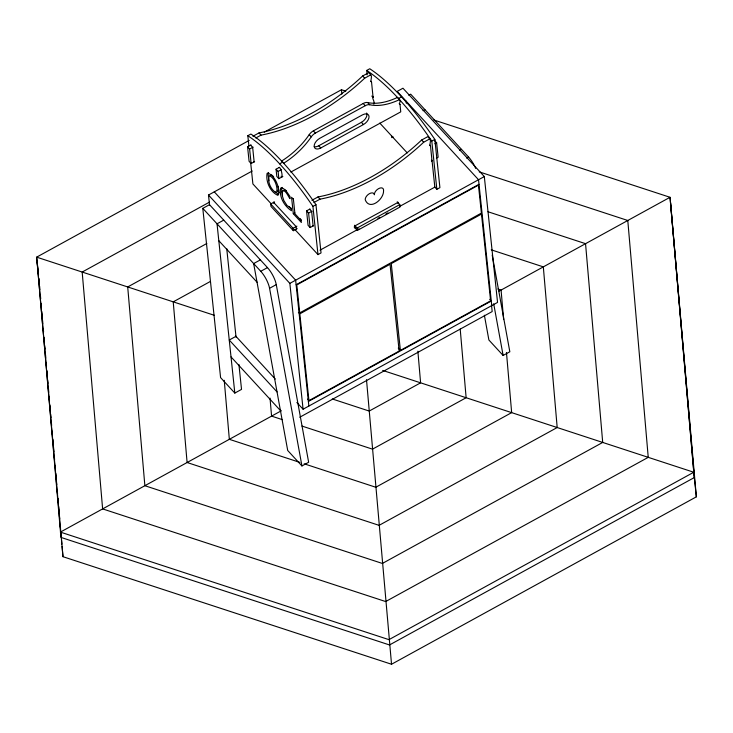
<?xml version="1.0" encoding="UTF-8"?>
<svg xmlns="http://www.w3.org/2000/svg" width="733" height="733" viewBox="0 0 733 733"><rect width="100%" height="100%" fill="white"/><g stroke="black" fill="none" stroke-linecap="round" stroke-linejoin="round"><path stroke-width="1.1" d="M250.622 145.161L252.656 147.37L254.149 162.02L253.609 161.59M279.099 167.536C281.564 167.032 283.295 180.556 281.115 176.241M309.61 209.207L311.644 211.416L313.138 226.057L312.597 225.636M370.724 81.198L371.539 82.078L373.024 96.729L372.593 96.454M399.201 103.573L400.016 104.462L400.749 111.874L290.854 172.063M429.868 145.042L430.518 146.124L432.012 160.774L431.38 160.179M283.644 190.937L284.34 189.82L286.374 190.617M268.599 172.603L268.076 174.839L268.984 180.767M282.15 187.391L281.6 189.545L282.544 195.537M270.321 175.425L271.256 174.921M373.06 96.545C371.558 98.424 375.131 101.09 373.857 104.178M432.039 160.591L431.48 161.407L432.14 161.553L434.834 187.117L399.879 206.303M397.845 203.343L398.193 202.281L355.074 225.819C354.534 226.68 354.534 227.972 355.322 228.229M248.89 145.812L247.827 135.724L250.878 134.047A162.231 52.235 61.2 0 1 315.969 204.718L321.036 252.94L317.985 254.608L294.739 229.374M367.178 74.922L366.711 70.432L369.753 68.755A162.231 52.235 61.2 0 1 434.843 139.426L439.91 187.648L436.859 189.325L434.541 186.796M252.912 136.256L259.006 132.911A152.4 87.795 -42.6 0 0 362.643 75.985L368.745 72.64L370.779 74.848C372.676 76.443 369.762 81.757 371.539 82.078M249.211 140.406L36.65 257.146L62.974 556.695L391.532 664.245L696.35 496.837L670.026 197.287L433.927 120.01M264.246 132.151L341.468 89.738L345.802 91.158M255.817 137.987L261.04 135.119A152.4 87.795 -42.6 0 0 364.677 78.193L370.779 74.848M254.617 161.599L251.126 163.514L249.092 161.306L247.571 146.838L251.062 144.923M251.126 163.514L249.605 149.046L253.096 147.131M399.503 99.633A56.166 32.353 -42.6 0 1 369.698 104.755A7.348 4.233 -42.6 0 0 365.236 105.708L315.419 133.067A7.348 4.233 -42.6 0 0 311.259 136.851A56.166 32.353 -42.6 0 1 283.68 163.248L281.646 161.04A56.166 32.353 -42.6 0 0 309.225 134.643A7.348 4.233 -42.6 0 1 313.385 130.859L363.202 103.5A7.348 4.233 -42.6 0 1 367.664 102.547A56.166 32.353 -42.6 0 0 397.478 97.425L399.503 99.633C401.437 100.687 398.285 104.489 400.016 104.462M209.565 205.231L208.493 195.033L252.253 170.991M209.455 202.143L82.178 272.053L102.629 508.904L385.659 601.555L648.238 457.337L627.787 220.486L479.226 171.852M279.612 163.826L282.663 162.149M398.486 98.534L401.537 96.857M238.903 364.402L241.533 389.388L234.826 393.071L220.587 377.614L202.794 208.355L209.501 204.672L267.472 267.609A14.403 4.636 61.2 0 1 276.277 284.606L308.648 462.266L301.941 465.95L287.712 450.493L253.645 263.568L260.352 259.885M408.767 95.235L410.682 94.181L468.653 157.128A14.403 4.636 61.2 0 1 475.671 168.398M282.846 176.461L278.852 178.66L276.817 176.442L276.057 169.213L279.539 167.298M314.274 146.728A7.348 4.233 -42.6 0 0 318.727 145.775L361.406 122.338A7.348 4.233 -42.6 0 0 366.656 113.038M278.852 178.66L278.091 171.421L281.573 169.506M320.761 147.984L363.44 124.546A7.348 4.233 -42.6 0 0 369.029 116.382A7.348 4.233 -42.6 0 0 362.423 114.907L319.753 138.345A7.348 4.233 -42.6 0 0 314.164 146.508A7.348 4.233 -42.6 0 0 320.761 147.984L318.727 145.775M223.739 220.129L217.032 223.812L234.826 393.071M423.005 110.692L424.92 109.648M297.167 228.577L293.328 230.684L270.953 206.394L270.697 203.985L274.545 201.868M206.825 243.493L127.707 286.951L144.868 485.713L382.369 563.448L602.709 442.439L585.548 243.677L487.949 211.736M311.901 200.301L317.994 196.948A152.4 87.795 -42.6 0 0 421.631 140.03L427.724 136.686L429.758 138.894C431.664 140.489 428.741 145.803 430.518 146.124M293.328 198.625L294.95 213.789L301.153 220.523L301.355 222.475L293.301 213.734L294.831 212.891M313.935 202.51L320.028 199.156A152.4 87.795 -42.6 0 0 423.665 142.239L429.758 138.894M317.985 254.608L312.918 206.385L315.969 204.718M436.859 189.325L431.792 141.102L434.843 139.426M313.596 225.645L310.114 227.551L308.08 225.343L306.559 210.875L310.041 208.969M310.114 227.551L308.593 213.083L312.075 211.177M434.88 143.732L436.621 142.779L434.587 140.571M293.328 230.684L293.072 228.275L296.92 226.167M210.252 281.518L173.226 301.859L187.098 462.514L379.08 525.35L557.19 427.531L543.318 266.876L491.247 249.834M436.401 158.2L438.142 157.247L436.621 142.779M459.618 150.448L461.533 149.395M202.794 208.355L260.765 271.292L267.472 267.609M466.738 158.172L468.653 157.128M399.778 204.589L400.035 206.999L357.356 230.437L357.108 228.027L399.778 204.589L397.213 201.804M320 250.182L358.941 228.788M377.916 218.37L379.914 217.27M385.897 213.981L387.894 212.891M301.941 465.95L269.57 288.289L276.277 284.606M484.321 176.561L497.551 302.417L303.077 409.225L289.847 283.369L484.321 176.561L402.958 88.226L397.167 91.405L478.53 179.741L491.761 305.597M296.123 284.761L479.006 184.322M235.953 336.346L229.246 340.03L277.037 391.908M308.941 400.639L299.824 313.843L390.048 264.292L399.173 351.089L308.941 400.639L307.521 399.1M281.399 410.727L60.39 532.103L388.948 639.652L693.766 472.244L670.026 197.287L499.109 291.157M400.392 350.42L490.615 300.869L481.489 214.073L391.266 263.623L400.392 350.42L398.257 348.102M308.382 401.464L491.275 301.016L489.726 299.33M299.724 417.251L492.191 311.552L491.476 304.8M484.376 315.227L488.884 340.002L503.122 355.459L509.829 351.776L492.21 255.075M277.376 191.725L278.558 190.47L278.302 186.301M497.826 289.013L501.079 290.076L503.626 319.579M214.421 315.337L36.65 257.146L38.519 274.93M382.672 370.412L693.766 472.244L696.35 496.837M332.278 398.963L369.212 411.057L420.605 382.828L417.874 351.171M282.425 419.67L271.577 416.115L270.019 398.101M301.959 426.065L372.501 449.155L466.133 397.735L460.205 329.035M299.852 462.395L229.337 439.314L224.243 380.308M304.195 463.815L375.791 487.253L511.661 412.633L506.466 352.491M278.641 194.52L275.214 191.909M271.906 175.16L273.62 176.653M291.239 208.841L288.811 206.633M296.379 229.008L296.123 226.598L273.418 202.171L273.849 203.27M362.643 75.985L364.677 78.193M421.631 140.03L423.665 142.239M371.805 96.041L373.161 97.516M367.664 102.547L369.698 104.755M363.202 103.5L365.236 105.708M379.813 123.107L391.761 136.081A1.099 0.825 -6 0 0 393.19 136.961M407.282 152.931L392.43 136.86L392.347 137.364M361.406 122.338L363.44 124.546M313.385 130.859L315.419 133.067M309.225 134.643L311.259 136.851M354.543 225.242L357.108 228.027M354.149 226.955L357.356 230.437M259.006 132.911L261.04 135.119M317.994 196.948L320.028 199.156M276.057 169.213L278.091 171.421M247.571 146.838L249.605 149.046M306.559 210.875L308.593 213.083M293.42 199.275L291.569 197.269L293.301 213.734M299.953 218.461L301.419 220.047M271.494 204.131L252.894 183.946L250.659 162.634M270.697 203.985L293.072 228.275M214.283 191.854L295.637 280.18L308.868 406.045M208.493 195.033L289.847 283.369M298.395 312.304L299.824 313.843M218.81 240.69L257.045 282.205M235.659 336.035L275.26 379.025M296.874 402.49L303.077 409.225M231.023 356.907L280.427 410.553M493.694 303.737L503.122 355.459M406.109 101.108L406.329 103.179M391.761 136.081L391.935 137.685M391.532 664.245L366.5 379.685M226.726 248.533L236.035 337.134M38.876 278.338L39.234 281.738M670.585 202.592L694.325 477.55L389.507 644.958L60.949 537.408L37.209 262.451M341.468 89.738L341.844 94.117M39.628 286.301L39.921 289.727M40.416 295.436L40.709 298.853M41.103 303.416L41.405 306.843M41.799 311.406L42.193 315.969M42.587 320.532L42.88 323.949M43.274 328.521L43.568 331.939M44.062 337.647L44.356 341.065M44.75 345.628L45.043 349.055M45.538 354.754L45.831 358.18M46.225 362.743L46.527 366.17M46.921 370.733L47.315 375.296M47.709 379.859L48.002 383.277M48.396 387.839L48.79 392.402M49.184 396.974L49.477 400.392M49.871 404.955L50.174 408.382M50.659 414.081L50.962 417.508M51.356 422.071L51.649 425.488M52.144 431.196L52.437 434.623M52.831 439.186L53.124 442.604M53.518 447.167L53.912 451.73M54.306 456.293L54.599 459.719M55.094 465.428L55.296 467.709M55.781 473.408L56.084 476.835M56.478 481.398L56.771 484.815M57.266 490.524L57.559 493.95M57.953 498.513L58.246 501.931M58.64 506.494L59.034 511.057M59.428 515.62L59.73 519.046M60.216 524.746L60.518 528.172M60.912 532.735L61.206 536.162M61.499 539.58L61.893 544.143M62.094 546.424L62.974 556.695M247.827 135.724A162.231 52.235 61.2 0 1 312.918 206.385M366.711 70.432A162.231 52.235 61.2 0 1 431.792 141.102M260.765 271.292A14.403 4.636 61.2 0 1 269.57 288.289M277.111 190.204L276.799 192.064L275.855 192.559C270.697 189.38 267.243 181.601 269.185 175.847L269.726 175.755C274.646 178.568 276.79 184.789 277.111 190.204M282.123 191.771L282.342 195.949L283.9 200.659L287.098 205.588L291.184 208.135L291.459 210.738C284.276 206.202 278.952 196.701 280.629 188.225L281.243 187.795C285.476 188.528 287.611 193.301 289.966 196.49C291.221 204.021 286.502 189.435 282.81 190.653L282.123 191.771M279.035 192.632L277.935 195.363C270.294 192.165 265.603 181.5 267.078 173.437L267.655 172.97C274.976 175.783 278.503 185.192 279.035 192.632M383.551 190.782C383.927 199.413 369.524 211.049 365.236 199.797A5.507 3.17 -42.6 0 1 369.423 193.668A5.507 3.17 -42.6 0 1 374.38 194.776A5.507 3.17 -42.6 0 1 378.567 188.647A5.507 3.17 -42.6 0 1 383.524 189.755L383.551 190.782M478.447 185.137L296.783 284.908L299.724 312.881L481.389 213.111L478.447 185.137"/></g></svg>
